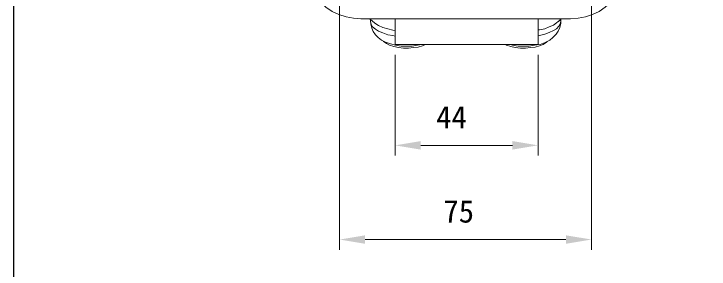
# Model space of a CAD drawing. Units: millimetres on the paper. Extents: x -142 to 142, y -95 to 95.
# Drawn here: x -141.8 to -73.8, y -21.1 to 3.9 of the extents above; entities that cross this region are included whole.
import ezdxf
from ezdxf.enums import TextEntityAlignment as Align

# ---------------------------------------------------------------- set-up
doc = ezdxf.new("R2010")
doc.units = ezdxf.units.MM
doc.layers.add('0-0_0', color=7, linetype='Continuous')
doc.layers.add('0-3_枠', color=7, linetype='Continuous')
doc.layers.add('0-4_AM_5', color=7, linetype='Continuous', lineweight=18)
doc.layers.add('0-6_レイヤー_1', color=7, linetype='Continuous', lineweight=18)
doc.styles.add('ＭＳ ゴシック', font='')
doc.styles.get('ＭＳ ゴシック').set_extended_font_data('MS Gothic')

# ---------------------------------------------------------------- blocks, each defined once
blk = doc.blocks.new('U42')
at = {"layer": '0-4_AM_5', "style": 'ＭＳ ゴシック'}
blk.add_text('75', height=2.199, dxfattribs=at).set_placement((131.622, 138.918), align=Align.BOTTOM_LEFT)
blk = doc.blocks.new('U44')
at = {"layer": '0-4_AM_5', "style": 'ＭＳ ゴシック'}
blk.add_text('44', height=2.199, dxfattribs=at).set_placement((130.91, 148.149), align=Align.BOTTOM_LEFT)

msp = doc.modelspace()

# ---------------------------------------------------------------- linework, layer by layer
at = {"layer": '0-3_枠'}
msp.add_lwpolyline([(-141.803, 94.842), (141.803, 94.842), (141.803, -94.842), (-141.803, -94.842)], close=True, dxfattribs=at)
at = {"layer": '0-4_AM_5', "color": 3}
for p, q in [((-109.92, 9.767), (-109.92, -19.196)), ((-85.265, 9.767), (-85.265, -19.196)), ((-104.485, -0.098), (-104.485, -9.965)), ((-90.5, -0.098), (-90.5, -9.965)), ((-93, -8.965), (-101.985, -8.965)), ((-87.765, -18.196), (-107.42, -18.196))]:
    msp.add_line(p, q, dxfattribs=at)
at = {"layer": '0-4_AM_5'}
for points in [[(-101.985, -8.548), (-101.985, -9.381), (-104.485, -8.965)], [(-93, -8.548), (-93, -9.381), (-90.5, -8.965)], [(-107.42, -17.78), (-107.42, -18.613), (-109.92, -18.196)], [(-87.765, -17.78), (-87.765, -18.613), (-85.265, -18.196)]]:
    msp.add_solid(points, dxfattribs=at)
at = {"layer": '0-6_レイヤー_1'}
for p, q in [((-87.331, 3.446), (-107.854, 3.446)), ((-87.331, 3.446), (-107.854, 3.446)), ((-107.001, 3.446), (-107.001, 3.402)), ((-88.23, 3.446), (-88.23, 3.402)), ((-106.911, 3.356), (-107.001, 3.402)), ((-106.911, 3.356), (-106.507, 3.041)), ((-106.911, 3.356), (-106.911, 3.177)), ((-88.679, 3.041), (-88.364, 3.312)), ((-88.454, 3.22), (-88.499, 3.177)), ((-88.364, 3.266), (-88.454, 3.22)), ((-88.319, 3.312), (-88.364, 3.266)), ((-88.274, 3.402), (-88.319, 3.356)), ((-88.319, 3.356), (-88.319, 3.312)), ((-88.23, 3.402), (-88.274, 3.402)), ((-88.274, 3.177), (-88.274, 3.356))]:
    msp.add_line(p, q, dxfattribs=at)
for points in [[(-107.854, 3.446), (-108.572, 3.491), (-109.291, 3.626), (-110.01, 3.851), (-110.638, 4.164), (-111.268, 4.568), (-111.807, 5.062), (-112.301, 5.601), (-112.705, 6.184)], [(-82.436, 6.184), (-82.886, 5.601), (-83.379, 5.062), (-83.918, 4.568), (-84.502, 4.164), (-85.175, 3.851), (-85.849, 3.626), (-86.568, 3.491), (-87.331, 3.446)], [(-106.911, 3.177), (-106.911, 3.132), (-106.821, 2.908), (-106.686, 2.638), (-106.417, 2.413), (-106.103, 2.233), (-105.698, 2.054), (-105.204, 1.874), (-104.711, 1.785), (-104.485, 1.749)], [(-106.866, 3.02), (-106.866, 2.908), (-106.777, 2.503), (-106.642, 2.189), (-106.417, 1.874), (-106.147, 1.605), (-105.833, 1.336), (-105.429, 1.155), (-104.935, 0.976), (-104.442, 0.842), (-103.902, 0.751), (-103.363, 0.751), (-102.825, 0.751), (-102.285, 0.842), (-101.918, 0.902)], [(-106.507, 3.041), (-106.462, 2.996), (-106.103, 2.772), (-105.698, 2.592)], [(-93.211, 0.902), (-92.99, 0.842), (-92.451, 0.751), (-91.911, 0.751), (-91.373, 0.751), (-90.834, 0.842), (-90.295, 0.931), (-89.801, 1.11), (-89.353, 1.336), (-89.038, 1.605), (-88.723, 1.919), (-88.544, 2.233), (-88.364, 2.592), (-88.274, 2.996), (-88.274, 3.177)], [(-90.5, 1.76), (-90.34, 1.785), (-89.846, 1.919), (-89.397, 2.098), (-88.993, 2.279), (-88.679, 2.458), (-88.454, 2.728), (-88.319, 2.951), (-88.274, 3.177)], [(-90.5, 2.344), (-90.34, 2.368), (-89.846, 2.458), (-89.397, 2.638), (-88.993, 2.817), (-88.679, 3.041)], [(-105.698, 2.592), (-105.204, 2.458), (-104.711, 2.323), (-104.486, 2.288)], [(-105.609, 1.246), (-105.609, 1.2), (-105.34, 1.021), (-105.025, 0.842), (-104.621, 0.707), (-104.172, 0.617), (-103.677, 0.572), (-103.183, 0.572), (-102.69, 0.617), (-102.24, 0.662)], [(-102.24, 0.662), (-101.792, 0.796), (-101.507, 0.902)], [(-93.68, 0.902), (-93.573, 0.842), (-93.17, 0.707), (-92.721, 0.617), (-92.226, 0.572), (-91.732, 0.572), (-91.238, 0.617), (-90.789, 0.662)], [(-90.789, 0.662), (-90.34, 0.796), (-89.981, 0.931), (-89.711, 1.11), (-89.621, 1.201)]]:
    msp.add_lwpolyline(points, dxfattribs=at)
msp.add_lwpolyline([(-90.5, 0.902), (-90.5, 3.446), (-104.485, 3.446), (-104.485, 0.902)], close=True, dxfattribs=at)

# ---------------------------------------------------------------- block references
at = {"layer": '0-0_0'}
for name in ['U44', 'U42']:
    msp.add_blockref(name, (-231.377, -156.114), dxfattribs=at)

doc.saveas('drawing.dxf')
